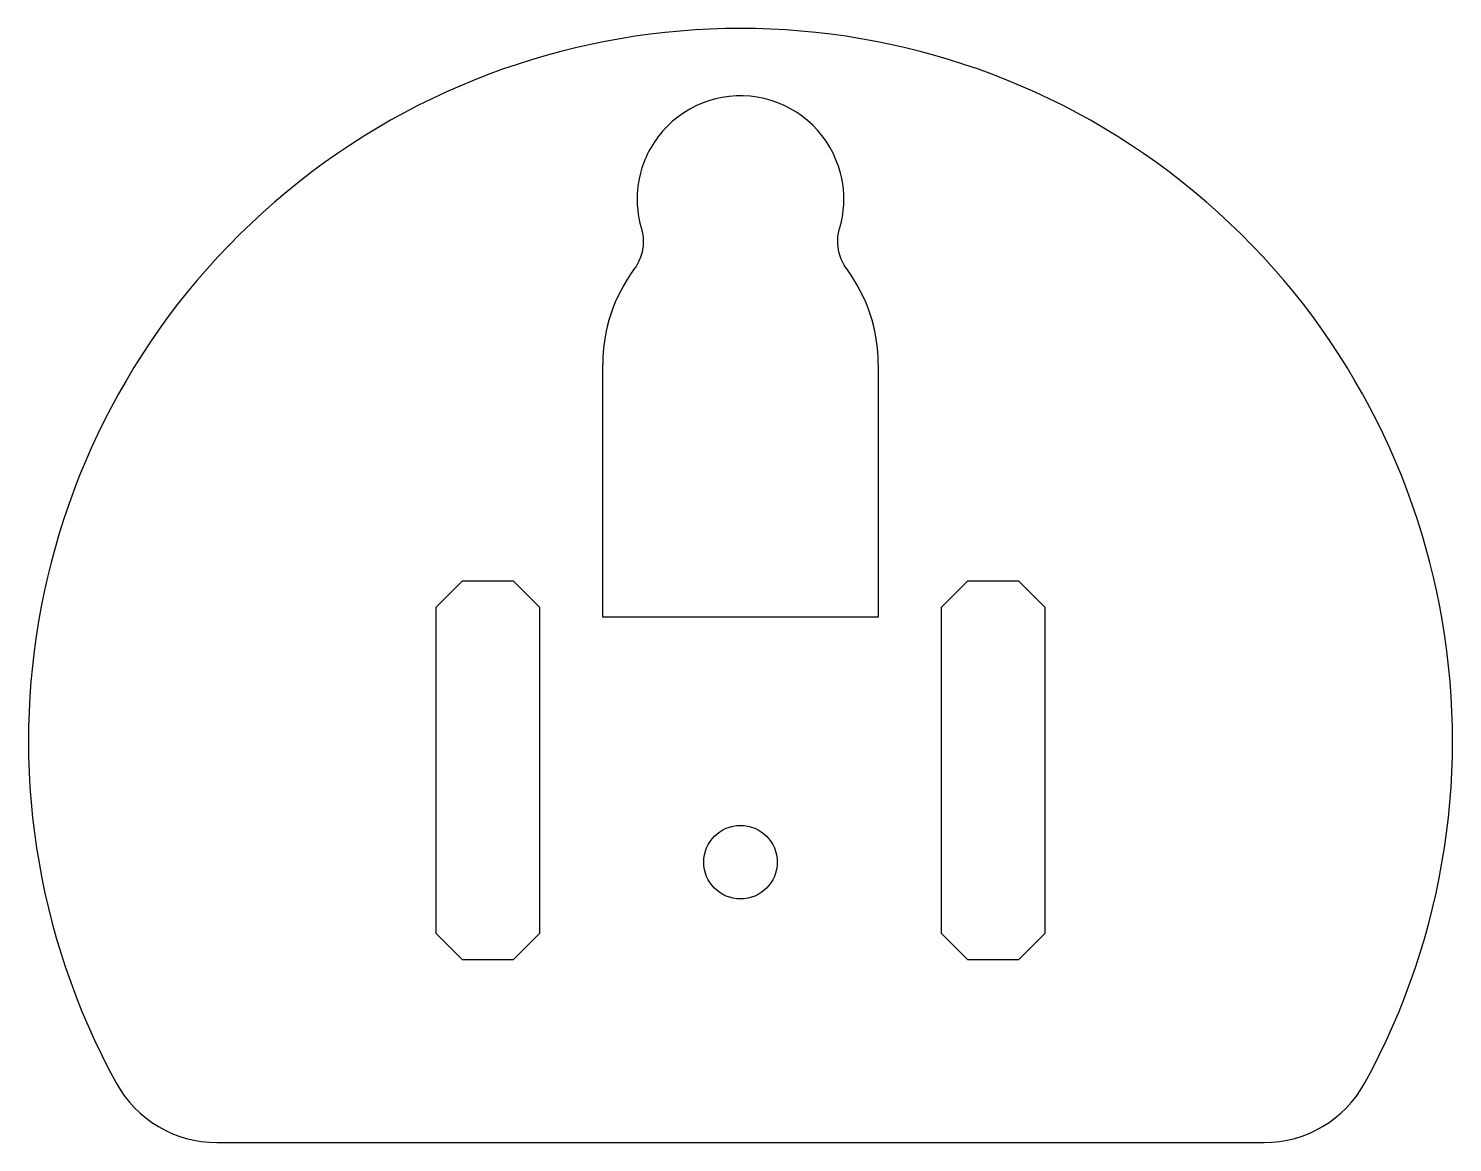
# Model space of a CAD drawing. Header units: millimetres. Extents: x -31 to 31, y -12.2 to 36.3.
import ezdxf

# ---------------------------------------------------------------- set-up
doc = ezdxf.new("R2010")
doc.units = ezdxf.units.MM
doc.layers.get('0').update_dxf_attribs({"linetype": 'CONTINUOUS'})

msp = doc.modelspace()

# ---------------------------------------------------------------- linework, layer by layer
for p, q in [((-6, 10.662), (-6, 21.662)), ((6, 21.662), (6, 10.662)), ((6, 10.662), (-6, 10.662))]:
    msp.add_line(p, q)
msp.add_lwpolyline([(-27.182, -9.609, 0.273871), (-22.798, -12.205), (22.798, -12.205, 0.273871), (27.182, -9.609, 1.688743)], format="xyb", close=True)
for points in [[(-9.896, -4.25), (-12.104, -4.25), (-13.25, -3.104), (-13.25, 11.104), (-12.104, 12.25), (-9.896, 12.25), (-8.75, 11.104), (-8.75, -3.104)], [(13.25, 11.104), (13.25, -3.104), (12.104, -4.25), (9.896, -4.25), (8.75, -3.104), (8.75, 11.104), (9.896, 12.25), (12.104, 12.25)]]:
    msp.add_lwpolyline(points, close=True)
msp.add_circle((0, 0), 1.6)
for centre, radius, start, end in [((0, 28.861), 4.5, 14.61596, 138.92418), ((1, 21.662), 7, 143.47857, 180), ((-1, 21.662), 7, 0, 36.5205)]:
    msp.add_arc(centre, radius, start, end)
for points, knots in [([(-3.392, 31.818), (-3.398, 31.811), (-3.404, 31.804), (-3.41, 31.797), (-3.888, 31.242), (-4.195, 30.613), (-4.356, 29.989), (-4.519, 29.363), (-4.534, 28.749), (-4.45, 28.193), (-4.42, 27.993), (-4.376, 27.79), (-4.315, 27.585)], [-0.5859746, -0.5859746, -0.5859746, -0.5859746, -0.5823954, -0.5823954, -0.5823954, -0.2911977, -0.2911977, -0.2911977, 0, 0, 0, 0.1049313, 0.1049313, 0.1049313, 0.1049313]), ([(4.315, 27.585), (4.376, 27.79), (4.42, 27.993), (4.45, 28.193), (4.534, 28.751), (4.518, 29.37), (4.354, 29.997)], [-1.9994239, -1.9994239, -1.9994239, -1.9994239, -1.8945017, -1.8945017, -1.8945017, -1.6021321, -1.6021321, -1.6021321, -1.6021321]), ([(-4.315, 27.585), (-4.241, 27.335), (-4.217, 27.074), (-4.261, 26.637), (-4.303, 26.462), (-4.432, 26.128), (-4.519, 25.971), (-4.626, 25.827)], [0, 0, 0, 0, 0.0781289, 0.0781289, 0.1317879, 0.1317879, 0.1854469, 0.1854469, 0.1854469, 0.1854469]), ([(4.626, 25.827), (4.471, 26.037), (4.358, 26.274), (4.25, 26.7), (4.23, 26.879), (4.237, 27.236), (4.264, 27.414), (4.315, 27.585)], [0, 0, 0, 0, 0.0781289, 0.0781289, 0.131785, 0.131785, 0.1854412, 0.1854412, 0.1854412, 0.1854412])]:
    msp.add_open_spline(points, degree=3, knots=knots)

doc.saveas('drawing.dxf')
